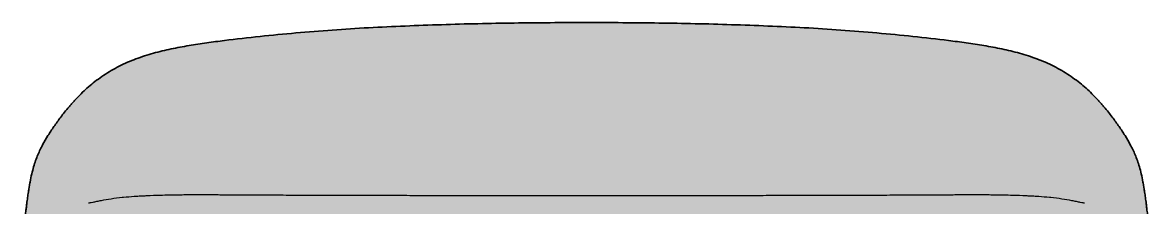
# Model space of a CAD drawing. Header units: millimetres. Extents: x 0 to 4425, y -1688 to 801.
# Drawn here: x 109 to 2552, y 400 to 801 of the extents above; entities that cross this region are included whole.
import ezdxf

# ---------------------------------------------------------------- set-up
doc = ezdxf.new("R2010")
doc.units = ezdxf.units.MM
doc.layers.add('Blocks', color=7, linetype='Continuous')
doc.layers.add('Blocks$Fill', color=7, linetype='Continuous', true_color=0xffffff)
doc.layers.add('Blocks$Inner', color=7, linetype='Continuous', lineweight=25, true_color=0x007f00)
doc.layers.add('Blocks$Outline', color=7, linetype='Continuous', lineweight=35, true_color=0xff3f3f)

# ---------------------------------------------------------------- blocks, each defined once
blk = doc.blocks.new('Margas LC4 Sofa Front')
at = {"layer": 'Blocks$Fill'}
blk.add_hatch(color=256, dxfattribs=at).paths.add_polyline_path([(2451.6, 617.8), (2441.6, 629.2), (2436.3, 635), (2430.7, 640.8), (2424.8, 646.7), (2418.7, 652.6), (2412.2, 658.5), (2405.6, 664.3), (2398.5, 670), (2391.3, 675.7), (2383.8, 681.2), (2376, 686.5), (2368, 691.8), (2359.7, 696.8), (2351.2, 701.6), (2342.5, 706.2), (2333.6, 710.6), (2324.6, 714.6), (2315.4, 718.5), (2306, 722.1), (2296.8, 725.4), (2287.3, 728.6), (2277.8, 731.6), (2268.2, 734.3), (2249.1, 739.3), (2229.7, 743.7), (2210.6, 747.5), (2191.2, 750.9), (2152.8, 756.8), (2037.4, 770.8), (1881, 784.6), (1723.2, 793.3), (1487.2, 799.8), (1330.3, 800.8), (1016.3, 796.2), (858.5, 789.6), (701.1, 778.3), (623.3, 770.8), (507.8, 756.8), (469.4, 750.9), (450, 747.5), (430.9, 743.7), (411.5, 739.3), (392.4, 734.3), (382.8, 731.6), (373.3, 728.6), (363.9, 725.4), (354.6, 722.1), (345.2, 718.5), (336, 714.6), (327, 710.6), (318.1, 706.2), (309.4, 701.6), (300.9, 696.8), (292.6, 691.8), (284.6, 686.5), (276.9, 681.2), (269.4, 675.7), (262.1, 670), (255.1, 664.3), (248.4, 658.5), (242, 652.6), (235.8, 646.7), (230, 640.8), (224.4, 635), (219, 629.2), (209, 617.8), (200, 606.8), (191.6, 596), (183.9, 585.7), (176.8, 575.7), (170.2, 565.9), (163.9, 556.1), (158, 546.3), (155.1, 541.3), (152.4, 536.2), (149.7, 531.1), (147.1, 525.7), (144.5, 520.1), (142, 514.3), (139.5, 508.3), (137.2, 501.9), (135, 495.3), (132.8, 488.3), (130.8, 480.8), (128.8, 473), (126.9, 464.5), (125.1, 455.3), (121.5, 433.9), (118, 408.5), (113.3, 368.2), (110.5, 336.6), (109.4, 316.9), (109, 301.2), (109, 279.3), (109.7, 258.2), (111.5, 230.1), (114, 202.8), (116.9, 177.6), (120.1, 155), (126.5, 117.3), (129.4, 102.2), (132.3, 89.1), (135, 77.9), (138, 66.9), (139.8, 60.7), (141.1, 56.7), (142.5, 52.8), (144, 48.9), (144.8, 47), (145.7, 45.1), (146.2, 44.1), (146.6, 43.2), (147.2, 42.2), (147.7, 41.3), (148.1, 40.7), (148.4, 40.2), (148.8, 39.6), (149.2, 39.1), (149.6, 38.6), (150, 38), (150.4, 37.5), (150.9, 37.1), (151.3, 36.6), (151.6, 36.4), (151.8, 36.2), (152, 35.9), (152.3, 35.7), (152.5, 35.5), (152.8, 35.3), (153.2, 35), (153.6, 34.8), (154, 34.5), (154.4, 34.2), (154.8, 34), (155.2, 33.7), (155.6, 33.5), (156.1, 33.3), (156.5, 33.1), (157, 32.8), (157.5, 32.7), (157.9, 32.5), (158.4, 32.3), (158.9, 32.1), (159.9, 31.8), (160.9, 31.5), (161.9, 31.2), (163, 31), (164.1, 30.8), (165.2, 30.6), (166.2, 30.4), (168.4, 30.1), (170.7, 29.9), (173, 29.7), (176.2, 29.5), (186.3, 29.3), (342.3, 29.1), (352.7, 29.1), (352.8, 29.1), (358.2, 29), (364.3, 29), (410.5, 29), (410.5, 0), (410.5, 0), (490.5, 0), (490.5, 0), (490.5, 29), (1290.3, 29.1), (1290.3, 0), (1290.3, 0), (1370.3, 0), (1370.3, 0), (1370.3, 29.1), (2170.1, 29), (2170.1, 0), (2170.1, 0), (2250.1, 0), (2250.1, 0), (2250.1, 29), (2302.4, 29), (2303, 29), (2307.9, 29.1), (2318.3, 29.1), (2482.1, 29.5), (2484.4, 29.5), (2487.6, 29.7), (2489.9, 29.9), (2492.2, 30.1), (2494.4, 30.4), (2495.5, 30.6), (2496.5, 30.8), (2497.6, 31), (2498.7, 31.2), (2499.7, 31.5), (2500.8, 31.8), (2501.7, 32.1), (2502.2, 32.3), (2502.7, 32.5), (2503.2, 32.7), (2503.6, 32.8), (2504.1, 33.1), (2504.5, 33.3), (2505, 33.5), (2505.4, 33.7), (2505.8, 34), (2506.2, 34.2), (2506.7, 34.5), (2507.1, 34.8), (2507.5, 35), (2507.8, 35.3), (2508.1, 35.5), (2508.3, 35.7), (2508.6, 35.9), (2508.8, 36.2), (2509.1, 36.4), (2509.3, 36.6), (2509.7, 37.1), (2510.2, 37.5), (2510.6, 38), (2511, 38.6), (2511.4, 39.1), (2511.8, 39.6), (2512.2, 40.2), (2512.6, 40.7), (2512.9, 41.3), (2513.5, 42.2), (2514, 43.2), (2514.5, 44.1), (2514.9, 45.1), (2515.8, 47), (2516.6, 48.9), (2518.1, 52.8), (2519.5, 56.7), (2520.8, 60.7), (2522.6, 66.9), (2525.6, 77.9), (2528.3, 89.1), (2531.2, 102.2), (2536, 127.6), (2540.5, 155), (2545.2, 189.9), (2546.6, 202.8), (2549.7, 237.1), (2550.9, 258.2), (2551.6, 279.3), (2551.7, 301.2), (2551.2, 316.9), (2550.1, 336.6), (2547.3, 368.2), (2542.6, 408.5), (2537.6, 443.3), (2535.5, 455.3), (2533.7, 464.5), (2531.8, 473), (2529.9, 480.8), (2527.8, 488.3), (2525.7, 495.3), (2523.4, 501.9), (2521.1, 508.3), (2518.7, 514.3), (2516.1, 520.1), (2513.6, 525.7), (2510.9, 531.1), (2508.2, 536.2), (2505.5, 541.3), (2502.6, 546.3), (2496.7, 556.1), (2490.5, 565.9), (2483.8, 575.7), (2476.7, 585.7), (2469, 596), (2460.6, 606.8)], flags=0)
at = {"layer": 'Blocks$Inner'}
for points, knots in [([(1330.3, 800.8), (1304.2, 800.8), (1278, 800.7), (1251.9, 800.5), (1225.7, 800.4), (1199.6, 800.1), (1173.5, 799.8), (1147.3, 799.4), (1121.1, 798.9), (1094.9, 798.3), (1068.7, 797.8), (1042.4, 797.1), (1016.3, 796.2), (989.9, 795.4), (963.7, 794.4), (937.5, 793.3), (911, 792.2), (884.8, 791), (858.5, 789.6), (832.1, 788.1), (805.8, 786.5), (779.7, 784.6), (753.2, 782.8), (727, 780.6), (701.1, 778.3), (674.8, 776), (648.8, 773.5), (623.3, 770.8), (597, 768), (571.4, 765), (546.2, 761.9), (533.3, 760.3), (520.5, 758.6), (494.9, 755), (482.1, 753), (469.4, 750.9), (456.4, 748.7), (443.6, 746.4), (417.8, 740.9), (405, 737.8), (392.4, 734.3), (379.5, 730.7), (366.9, 726.7), (342, 717.4), (329.8, 712.2), (318.1, 706.2), (306.3, 700.2), (295.1, 693.6), (284.6, 686.5), (274.1, 679.5), (264.3, 672), (255.1, 664.3), (250.5, 660.4), (246.2, 656.5), (242, 652.6), (237.8, 648.7), (233.8, 644.8), (230, 640.8), (228.1, 638.9), (226.2, 636.9), (224.4, 635), (222.5, 633), (220.8, 631.1), (219, 629.2), (217.3, 627.3), (215.6, 625.3), (213.9, 623.4), (212.2, 621.5), (210.6, 619.7), (209, 617.8)], [8853.539644, 8853.539644, 8853.539644, 8853.539644, 8931.956302, 8931.956302, 8931.956302, 9010.491553, 9010.491553, 9010.491553, 9089.240132, 9089.240132, 9089.240132, 9168.299036, 9168.299036, 9168.299036, 9247.765293, 9247.765293, 9247.765293, 9327.85568, 9327.85568, 9327.85568, 9408.76824, 9408.76824, 9408.76824, 9490.791957, 9490.791957, 9490.791957, 9574.277167, 9574.277167, 9574.277167, 9659.946761, 9659.946761, 9659.946761, 9703.917046, 9703.917046, 9748.889825, 9748.889825, 9748.889825, 9795.016621, 9795.016621, 9842.347646, 9842.347646, 9842.347646, 9890.94205, 9890.94205, 9940.440164, 9940.440164, 9940.440164, 9990.457279, 9990.457279, 9990.457279, 10040.301023, 10040.301023, 10040.301023, 10064.895036, 10064.895036, 10064.895036, 10089.197255, 10089.197255, 10089.197255, 10101.22911, 10101.22911, 10101.22911, 10113.176999, 10113.176999, 10113.176999, 10125.037435, 10125.037435, 10125.037435, 10136.807324, 10136.807324, 10136.807324, 10136.807324]), ([(2451.6, 617.8), (2450, 619.7), (2448.4, 621.5), (2446.7, 623.4), (2445, 625.3), (2443.3, 627.3), (2441.6, 629.2), (2439.9, 631.1), (2438.1, 633), (2436.3, 635), (2434.4, 636.9), (2432.6, 638.9), (2430.7, 640.8), (2426.8, 644.8), (2422.8, 648.7), (2418.7, 652.6), (2414.5, 656.5), (2410.1, 660.4), (2405.6, 664.3), (2396.4, 672), (2386.5, 679.5), (2376, 686.5), (2365.5, 693.6), (2354.3, 700.2), (2342.5, 706.2), (2330.8, 712.2), (2318.6, 717.4), (2293.7, 726.7), (2281.1, 730.7), (2268.2, 734.3), (2255.6, 737.8), (2242.8, 740.9), (2217.1, 746.4), (2204.2, 748.7), (2191.2, 750.9), (2178.5, 753), (2165.7, 755), (2140.1, 758.6), (2127.3, 760.3), (2114.4, 761.9), (2089.2, 765), (2063.6, 768), (2037.4, 770.8), (2011.8, 773.5), (1985.9, 776), (1959.5, 778.3), (1933.6, 780.6), (1907.4, 782.8), (1881, 784.6), (1854.8, 786.5), (1828.5, 788.1), (1802.1, 789.6), (1775.9, 791), (1749.6, 792.2), (1723.2, 793.3), (1696.9, 794.4), (1670.7, 795.4), (1644.4, 796.2), (1618.2, 797.1), (1592, 797.8), (1565.7, 798.3), (1539.5, 798.9), (1513.4, 799.4), (1487.2, 799.8), (1461, 800.1), (1434.9, 800.4), (1408.7, 800.5), (1382.6, 800.7), (1356.5, 800.8), (1330.3, 800.8)], [7570.271964, 7570.271964, 7570.271964, 7570.271964, 7582.041853, 7582.041853, 7582.041853, 7593.902289, 7593.902289, 7593.902289, 7605.850178, 7605.850178, 7605.850178, 7617.882033, 7617.882033, 7617.882033, 7642.184252, 7642.184252, 7642.184252, 7666.778265, 7666.778265, 7666.778265, 7716.622009, 7716.622009, 7716.622009, 7766.639124, 7766.639124, 7766.639124, 7816.137238, 7816.137238, 7864.731642, 7864.731642, 7864.731642, 7912.062667, 7912.062667, 7958.189463, 7958.189463, 7958.189463, 8003.162242, 8003.162242, 8047.132527, 8047.132527, 8047.132527, 8132.802121, 8132.802121, 8132.802121, 8216.28733, 8216.28733, 8216.28733, 8298.311048, 8298.311048, 8298.311048, 8379.223608, 8379.223608, 8379.223608, 8459.313995, 8459.313995, 8459.313995, 8538.780252, 8538.780252, 8538.780252, 8617.839156, 8617.839156, 8617.839156, 8696.587735, 8696.587735, 8696.587735, 8775.122986, 8775.122986, 8775.122986, 8853.539644, 8853.539644, 8853.539644, 8853.539644]), ([(209, 617.8), (202.8, 610.4), (197, 603.2), (186.3, 589.1), (181.4, 582.3), (176.8, 575.7), (172.2, 569.1), (168, 562.7), (163.9, 556.1), (159.8, 549.7), (156, 543.1), (152.4, 536.2), (148.8, 529.5), (145.3, 522.2), (142, 514.3), (140.3, 510.4), (138.7, 506.3), (135.7, 497.6), (134.2, 493.1), (132.8, 488.3), (131.4, 483.5), (130.1, 478.4), (128.8, 473), (127.5, 467.5), (126.3, 461.6), (125.1, 455.3), (124.5, 452.1), (123.9, 448.7), (123.3, 445.2), (123.3, 444.9), (123.2, 444.6), (123.1, 444), (123.1, 443.7), (123, 443.3), (122.5, 440.2), (122, 437.1), (121.5, 433.9), (120.9, 429.8), (120.3, 425.8), (119.7, 421.7), (119.1, 417.3), (118.6, 412.9), (118, 408.5)], [10136.807324, 10136.807324, 10136.807324, 10136.807324, 10183.062888, 10183.062888, 10228.218982, 10228.218982, 10228.218982, 10272.739501, 10272.739501, 10272.739501, 10316.906323, 10316.906323, 10316.906323, 10360.671397, 10360.671397, 10360.671397, 10382.206415, 10382.206415, 10403.45665, 10403.45665, 10403.45665, 10424.52003, 10424.52003, 10424.52003, 10445.725921, 10445.725921, 10445.725921, 10456.760582, 10456.760582, 10456.760582, 10457.739962, 10457.739962, 10458.711999, 10458.711999, 10458.711999, 10468.472427, 10468.472427, 10468.472427, 10480.897528, 10480.897528, 10480.897528, 10494.177275, 10494.177275, 10494.177275, 10494.177275]), ([(2542.6, 408.5), (2542.1, 412.9), (2541.5, 417.3), (2540.9, 421.7), (2540.3, 425.8), (2539.7, 429.8), (2539.1, 433.9), (2538.6, 437.1), (2538.1, 440.2), (2537.6, 443.3), (2537.6, 443.7), (2537.5, 444), (2537.4, 444.6), (2537.4, 444.9), (2537.3, 445.2), (2536.7, 448.7), (2536.1, 452.1), (2535.5, 455.3), (2534.3, 461.6), (2533.1, 467.5), (2531.8, 473), (2530.6, 478.4), (2529.2, 483.5), (2527.8, 488.3), (2526.4, 493.1), (2524.9, 497.6), (2521.9, 506.3), (2520.3, 510.4), (2518.7, 514.3), (2515.4, 522.2), (2511.8, 529.5), (2508.2, 536.2), (2504.6, 543.1), (2500.8, 549.7), (2496.7, 556.1), (2492.7, 562.7), (2488.4, 569.1), (2483.8, 575.7), (2479.3, 582.3), (2474.3, 589.1), (2463.6, 603.2), (2457.8, 610.4), (2451.6, 617.8)], [7212.902013, 7212.902013, 7212.902013, 7212.902013, 7226.18176, 7226.18176, 7226.18176, 7238.606861, 7238.606861, 7238.606861, 7248.367289, 7248.367289, 7248.367289, 7249.339326, 7249.339326, 7250.318706, 7250.318706, 7250.318706, 7261.353367, 7261.353367, 7261.353367, 7282.559258, 7282.559258, 7282.559258, 7303.622638, 7303.622638, 7303.622638, 7324.872873, 7324.872873, 7346.407891, 7346.407891, 7346.407891, 7390.172965, 7390.172965, 7390.172965, 7434.339787, 7434.339787, 7434.339787, 7478.860306, 7478.860306, 7478.860306, 7524.0164, 7524.0164, 7570.271964, 7570.271964, 7570.271964, 7570.271964]), ([(495.7, 427.4), (493.2, 427.4), (490.7, 427.4), (488.3, 427.4), (485.8, 427.4), (483.3, 427.4), (480.8, 427.4), (478.3, 427.4), (475.8, 427.4), (473.3, 427.4), (470.8, 427.4), (468.3, 427.4), (465.8, 427.4), (460.9, 427.4), (455.9, 427.3), (450.9, 427.3), (445.9, 427.2), (441, 427.2), (436, 427.1), (433.4, 427.1), (430.6, 427), (427.6, 426.9), (420.6, 426.8), (413.6, 426.6), (406.6, 426.4), (397.1, 426.2), (387.5, 425.8), (378, 425.4), (376.7, 425.3), (375.1, 425.2), (370.3, 425), (367.2, 424.8), (362.5, 424.6), (360.6, 424.4), (355.8, 424.1), (353.3, 424), (342.8, 423.3), (335.1, 422.6), (327.3, 421.9), (326.4, 421.8), (325.6, 421.7), (324.7, 421.6), (316.6, 420.8), (308.6, 419.8), (293.5, 417.6), (286.2, 416.4), (279, 415), (275.7, 414.4), (272.3, 413.7), (266.3, 412.4), (263.5, 411.8), (261, 411.3), (258.5, 410.8), (256.4, 410.4), (253.2, 409.8), (252.2, 409.6), (252, 409.6), (251.9, 409.6), (251.9, 409.6), (251.9, 409.6)], [1698.503335, 1698.503335, 1698.503335, 1698.503335, 1705.953996, 1705.953996, 1705.953996, 1713.42319, 1713.42319, 1713.42319, 1720.902569, 1720.902569, 1720.902569, 1728.384359, 1728.384359, 1728.384359, 1743.327753, 1743.327753, 1743.327753, 1758.206448, 1758.206448, 1758.206448, 1766.610744, 1766.610744, 1766.610744, 1787.620164, 1787.620164, 1787.620164, 1816.292215, 1816.292215, 1816.292215, 1822.540147, 1822.540147, 1833.550151, 1833.550151, 1839.401091, 1839.401091, 1846.316262, 1846.316262, 1867.681045, 1867.681045, 1867.681045, 1870.352934, 1870.352934, 1870.352934, 1895.496379, 1895.496379, 1918.863345, 1918.863345, 1918.863345, 1929.782871, 1929.782871, 1939.994786, 1939.994786, 1939.994786, 1949.699045, 1949.699045, 1960.075173, 1960.075173, 1960.075173, 1961.691986, 1961.691986, 1961.691986, 1961.691986]), ([(553.7, 427.3), (549, 427.3), (544.3, 427.3), (539.5, 427.3), (534.7, 427.3), (529.9, 427.4), (525.1, 427.4), (522.7, 427.4), (520.3, 427.4), (517.8, 427.4), (515.4, 427.4), (512.9, 427.4), (510.5, 427.4), (508, 427.4), (505.6, 427.4), (503.1, 427.4), (500.6, 427.4), (498.2, 427.4), (495.7, 427.4)], [1640.24986, 1640.24986, 1640.24986, 1640.24986, 1654.525687, 1654.525687, 1654.525687, 1669.014806, 1669.014806, 1669.014806, 1676.329831, 1676.329831, 1676.329831, 1683.686116, 1683.686116, 1683.686116, 1691.078935, 1691.078935, 1691.078935, 1698.503335, 1698.503335, 1698.503335, 1698.503335]), ([(1330.3, 425.4), (1312.9, 425.4), (1295.6, 425.4), (1278.2, 425.4), (1260.8, 425.4), (1243.5, 425.4), (1226.1, 425.4), (1208.7, 425.4), (1191.4, 425.4), (1174.1, 425.4), (1165.4, 425.4), (1156.7, 425.4), (1139.4, 425.4), (1130.8, 425.4), (1122.2, 425.4), (1104.9, 425.5), (1087.6, 425.5), (1070.4, 425.6), (1061.7, 425.6), (1053.1, 425.6), (1035.8, 425.7), (1027.1, 425.7), (1018.5, 425.7), (1008.7, 425.8), (998.4, 425.8), (987.7, 425.8), (981.2, 425.8), (974.2, 425.8), (966.8, 425.8), (949.6, 425.9), (932.5, 425.9), (915.4, 425.9), (906.9, 425.9), (898.3, 425.9), (881.3, 425.9), (872.8, 425.9), (864.4, 425.9), (855.8, 426), (847.4, 426), (830.4, 426.1), (822, 426.1), (813.6, 426.1), (796.7, 426.2), (779.6, 426.2), (762.8, 426.3), (754.4, 426.3), (745.9, 426.3), (728.9, 426.4), (720.5, 426.4), (712, 426.4), (703.5, 426.5), (694.9, 426.5), (677.8, 426.6), (669.2, 426.6), (660.6, 426.7), (652, 426.7), (643.3, 426.8), (634.6, 426.8), (625.9, 426.9), (617.1, 426.9), (608.3, 427), (603.8, 427), (599.4, 427), (594.9, 427.1), (590.4, 427.1), (585.9, 427.1), (581.4, 427.1), (579.1, 427.1), (576.8, 427.2), (574.5, 427.2), (572.2, 427.2), (570, 427.2), (567.7, 427.2), (565.4, 427.2), (563, 427.2), (560.7, 427.2), (558.4, 427.2), (556.1, 427.3), (553.7, 427.3)], [849.251667, 849.251667, 849.251667, 849.251667, 901.376902, 901.376902, 901.376902, 953.519116, 953.519116, 953.519116, 1005.676733, 1005.676733, 1005.676733, 1031.739077, 1031.739077, 1057.774478, 1057.774478, 1057.774478, 1109.807848, 1109.807848, 1109.807848, 1135.85507, 1135.85507, 1161.919507, 1161.919507, 1161.919507, 1192.938541, 1192.938541, 1192.938541, 1214.037381, 1214.037381, 1214.037381, 1266.156896, 1266.156896, 1266.156896, 1292.243352, 1292.243352, 1318.410738, 1318.410738, 1318.410738, 1344.649447, 1344.649447, 1370.973417, 1370.973417, 1370.973417, 1423.920491, 1423.920491, 1423.920491, 1450.50105, 1450.50105, 1477.199757, 1477.199757, 1477.199757, 1504.000641, 1504.000641, 1530.911705, 1530.911705, 1530.911705, 1557.892634, 1557.892634, 1557.892634, 1584.992445, 1584.992445, 1584.992445, 1598.619373, 1598.619373, 1598.619373, 1612.340832, 1612.340832, 1612.340832, 1619.250645, 1619.250645, 1619.250645, 1626.201207, 1626.201207, 1626.201207, 1633.198795, 1633.198795, 1633.198795, 1640.24986, 1640.24986, 1640.24986, 1640.24986]), ([(2106.9, 427.3), (2104.6, 427.3), (2102.2, 427.2), (2099.9, 427.2), (2097.6, 427.2), (2095.3, 427.2), (2093, 427.2), (2090.7, 427.2), (2088.4, 427.2), (2086.1, 427.2), (2083.8, 427.2), (2081.5, 427.1), (2079.2, 427.1), (2074.7, 427.1), (2070.2, 427.1), (2065.7, 427.1), (2061.3, 427), (2056.8, 427), (2052.4, 427), (2043.5, 426.9), (2034.7, 426.9), (2026, 426.8), (2017.3, 426.8), (2008.6, 426.7), (2000, 426.7), (1991.4, 426.6), (1982.8, 426.6), (1965.7, 426.5), (1957.2, 426.5), (1948.6, 426.4), (1940.2, 426.4), (1931.7, 426.4), (1914.7, 426.3), (1906.3, 426.3), (1897.8, 426.3), (1881, 426.2), (1863.9, 426.2), (1847.1, 426.1), (1838.6, 426.1), (1830.2, 426.1), (1813.2, 426), (1804.8, 426), (1796.3, 425.9), (1787.8, 425.9), (1779.3, 425.9), (1762.3, 425.9), (1753.7, 425.9), (1745.2, 425.9), (1728.1, 425.9), (1711, 425.9), (1693.8, 425.8), (1686.4, 425.8), (1679.4, 425.8), (1672.9, 425.8), (1662.2, 425.8), (1651.9, 425.8), (1642.1, 425.7), (1633.5, 425.7), (1624.8, 425.7), (1607.6, 425.6), (1598.9, 425.6), (1590.3, 425.6), (1573, 425.5), (1555.7, 425.5), (1538.5, 425.4), (1529.8, 425.4), (1521.2, 425.4), (1503.9, 425.4), (1495.2, 425.4), (1486.6, 425.4), (1469.2, 425.4), (1451.9, 425.4), (1434.5, 425.4), (1417.1, 425.4), (1399.8, 425.4), (1382.4, 425.4), (1365.1, 425.4), (1347.7, 425.4), (1330.3, 425.4)], [58.253474, 58.253474, 58.253474, 58.253474, 65.30454, 65.30454, 65.30454, 72.302128, 72.302128, 72.302128, 79.252689, 79.252689, 79.252689, 86.162502, 86.162502, 86.162502, 99.883962, 99.883962, 99.883962, 113.510889, 113.510889, 113.510889, 140.6107, 140.6107, 140.6107, 167.59163, 167.59163, 167.59163, 194.502693, 194.502693, 221.303577, 221.303577, 221.303577, 248.002285, 248.002285, 274.582844, 274.582844, 274.582844, 327.529918, 327.529918, 327.529918, 353.853888, 353.853888, 380.092597, 380.092597, 380.092597, 406.259983, 406.259983, 432.346439, 432.346439, 432.346439, 484.465953, 484.465953, 484.465953, 505.564794, 505.564794, 505.564794, 536.583828, 536.583828, 536.583828, 562.648264, 562.648264, 588.695487, 588.695487, 588.695487, 640.728857, 640.728857, 640.728857, 666.764258, 666.764258, 692.826601, 692.826601, 692.826601, 744.984219, 744.984219, 744.984219, 797.126433, 797.126433, 797.126433, 849.251667, 849.251667, 849.251667, 849.251667]), ([(2164.9, 427.4), (2162.4, 427.4), (2160, 427.4), (2157.5, 427.4), (2155, 427.4), (2152.6, 427.4), (2150.1, 427.4), (2147.7, 427.4), (2145.2, 427.4), (2142.8, 427.4), (2140.4, 427.4), (2137.9, 427.4), (2135.5, 427.4), (2130.7, 427.4), (2125.9, 427.3), (2121.1, 427.3), (2116.4, 427.3), (2111.6, 427.3), (2106.9, 427.3)], [0, 0, 0, 0, 7.4244, 7.4244, 7.4244, 14.817219, 14.817219, 14.817219, 22.173504, 22.173504, 22.173504, 29.488529, 29.488529, 29.488529, 43.977648, 43.977648, 43.977648, 58.253474, 58.253474, 58.253474, 58.253474]), ([(2408.7, 409.6), (2408.7, 409.6), (2408.7, 409.6), (2408.6, 409.6), (2408.4, 409.6), (2407.5, 409.8), (2404.2, 410.4), (2402.1, 410.8), (2399.7, 411.3), (2397.2, 411.8), (2394.3, 412.4), (2388.3, 413.7), (2385, 414.4), (2381.6, 415), (2374.5, 416.4), (2367.1, 417.6), (2352, 419.8), (2344, 420.8), (2335.9, 421.6), (2335.1, 421.7), (2334.2, 421.8), (2333.3, 421.9), (2325.6, 422.6), (2317.8, 423.3), (2307.3, 424), (2304.8, 424.1), (2300, 424.4), (2298.1, 424.6), (2293.4, 424.8), (2290.3, 425), (2285.5, 425.2), (2284, 425.3), (2282.6, 425.4), (2273.1, 425.8), (2263.5, 426.2), (2254, 426.4), (2247, 426.6), (2240, 426.8), (2233, 426.9), (2230, 427), (2227.2, 427.1), (2224.6, 427.1), (2219.6, 427.2), (2214.7, 427.2), (2209.7, 427.3), (2204.7, 427.3), (2199.8, 427.4), (2194.8, 427.4), (2192.3, 427.4), (2189.8, 427.4), (2187.3, 427.4), (2184.8, 427.4), (2182.3, 427.4), (2179.8, 427.4), (2177.3, 427.4), (2174.8, 427.4), (2172.4, 427.4), (2169.9, 427.4), (2167.4, 427.4), (2164.9, 427.4)], [-263.188651, -263.188651, -263.188651, -263.188651, -261.571838, -261.571838, -261.571838, -251.19571, -251.19571, -241.491451, -241.491451, -241.491451, -231.279536, -231.279536, -220.360011, -220.360011, -220.360011, -196.993045, -196.993045, -171.8496, -171.8496, -171.8496, -169.17771, -169.17771, -169.17771, -147.812927, -147.812927, -140.897756, -140.897756, -135.046817, -135.046817, -124.036812, -124.036812, -117.78888, -117.78888, -117.78888, -89.11683, -89.11683, -89.11683, -68.107409, -68.107409, -68.107409, -59.703113, -59.703113, -59.703113, -44.824418, -44.824418, -44.824418, -29.881024, -29.881024, -29.881024, -22.399234, -22.399234, -22.399234, -14.919855, -14.919855, -14.919855, -7.450662, -7.450662, -7.450662, 0, 0, 0, 0]), ([(118, 408.5), (117.6, 405.3), (117.2, 402.1), (116.8, 398.9), (116.6, 397.5), (116.4, 396.1), (116.3, 394.8), (115.8, 390.6), (115.3, 386.3), (114.8, 381.9), (114.7, 381.7), (114.7, 381.4), (114.7, 381.2), (114.2, 376.9), (113.7, 372.5), (113.3, 368.2), (112.9, 364.1), (112.5, 360.1), (112.1, 356), (111.5, 349.6), (110.9, 343), (110.5, 336.6), (110.5, 335.9), (110.4, 335.3), (110.4, 334.7), (110, 328.7), (109.7, 322.9), (109.4, 316.9), (109.2, 311.6), (109.1, 306.5), (109, 301.2), (108.9, 296.3), (108.9, 291.4), (108.9, 286.5), (108.9, 284.1), (108.9, 281.7), (109, 279.3), (109, 277), (109.1, 274.6), (109.2, 272.2), (109.2, 269.9), (109.3, 267.5), (109.4, 265.2), (109.5, 262.8), (109.6, 260.5), (109.7, 258.2)], [10494.177275, 10494.177275, 10494.177275, 10494.177275, 10503.875675, 10503.875675, 10503.875675, 10507.985138, 10507.985138, 10507.985138, 10521.015667, 10521.015667, 10521.015667, 10521.739076, 10521.739076, 10521.739076, 10534.889553, 10534.889553, 10534.889553, 10547.090434, 10547.090434, 10547.090434, 10566.643748, 10566.643748, 10566.643748, 10568.457468, 10568.457468, 10568.457468, 10586.359978, 10586.359978, 10586.359978, 10602.223004, 10602.223004, 10602.223004, 10617.102478, 10617.102478, 10617.102478, 10624.336909, 10624.336909, 10624.336909, 10631.498605, 10631.498605, 10631.498605, 10638.625522, 10638.625522, 10638.625522, 10645.750334, 10645.750334, 10645.750334, 10645.750334]), ([(2550.9, 258.2), (2551, 260.5), (2551.1, 262.8), (2551.2, 265.2), (2551.3, 267.5), (2551.4, 269.9), (2551.5, 272.2), (2551.5, 274.6), (2551.6, 277), (2551.6, 279.3), (2551.7, 281.7), (2551.7, 284.1), (2551.7, 286.5), (2551.8, 291.4), (2551.7, 296.3), (2551.7, 301.2), (2551.6, 306.5), (2551.4, 311.6), (2551.2, 316.9), (2551, 322.9), (2550.6, 328.7), (2550.2, 334.7), (2550.2, 335.3), (2550.2, 335.9), (2550.1, 336.6), (2549.7, 343), (2549.1, 349.6), (2548.5, 356), (2548.2, 360.1), (2547.8, 364.1), (2547.3, 368.2), (2546.9, 372.5), (2546.4, 376.9), (2545.9, 381.2), (2545.9, 381.4), (2545.9, 381.7), (2545.9, 381.9), (2545.4, 386.3), (2544.8, 390.6), (2544.3, 394.8), (2544.2, 396.1), (2544, 397.5), (2543.8, 398.9), (2543.4, 402.1), (2543, 405.3), (2542.6, 408.5)], [7061.328954, 7061.328954, 7061.328954, 7061.328954, 7068.453766, 7068.453766, 7068.453766, 7075.580683, 7075.580683, 7075.580683, 7082.742379, 7082.742379, 7082.742379, 7089.97681, 7089.97681, 7089.97681, 7104.856284, 7104.856284, 7104.856284, 7120.71931, 7120.71931, 7120.71931, 7138.621819, 7138.621819, 7138.621819, 7140.43554, 7140.43554, 7140.43554, 7159.988854, 7159.988854, 7159.988854, 7172.189735, 7172.189735, 7172.189735, 7185.340212, 7185.340212, 7185.340212, 7186.063621, 7186.063621, 7186.063621, 7199.09415, 7199.09415, 7199.09415, 7203.203613, 7203.203613, 7203.203613, 7212.902013, 7212.902013, 7212.902013, 7212.902013])]:
    blk.add_open_spline(points, degree=3, knots=knots, dxfattribs=at)
at = {"layer": 'Blocks$Outline'}
for points, knots in [([(1330.3, 800.8), (1304.2, 800.8), (1278, 800.7), (1251.9, 800.5), (1225.7, 800.4), (1199.6, 800.1), (1173.5, 799.8), (1147.3, 799.4), (1121.1, 798.9), (1094.9, 798.3), (1068.7, 797.8), (1042.4, 797.1), (1016.3, 796.2), (989.9, 795.4), (963.7, 794.4), (937.5, 793.3), (911, 792.2), (884.8, 791), (858.5, 789.6), (832.1, 788.1), (805.8, 786.5), (779.7, 784.6), (753.2, 782.8), (727, 780.6), (701.1, 778.3), (674.8, 776), (648.8, 773.5), (623.3, 770.8), (597, 768), (571.4, 765), (546.2, 761.9), (533.3, 760.3), (520.5, 758.6), (494.9, 755), (482.1, 753), (469.4, 750.9), (456.4, 748.7), (443.6, 746.4), (417.8, 740.9), (405, 737.8), (392.4, 734.3), (379.5, 730.7), (366.9, 726.7), (342, 717.4), (329.8, 712.2), (318.1, 706.2), (306.3, 700.2), (295.1, 693.6), (284.6, 686.5), (274.1, 679.5), (264.3, 672), (255.1, 664.3), (250.5, 660.4), (246.2, 656.5), (242, 652.6), (237.8, 648.7), (233.8, 644.8), (230, 640.8), (228.1, 638.9), (226.2, 636.9), (224.4, 635), (222.5, 633), (220.8, 631.1), (219, 629.2), (217.3, 627.3), (215.6, 625.3), (213.9, 623.4), (212.2, 621.5), (210.6, 619.7), (209, 617.8)], [2249.06306, 2249.06306, 2249.06306, 2249.06306, 2327.479719, 2327.479719, 2327.479719, 2406.014969, 2406.014969, 2406.014969, 2484.763548, 2484.763548, 2484.763548, 2563.822452, 2563.822452, 2563.822452, 2643.288709, 2643.288709, 2643.288709, 2723.379097, 2723.379097, 2723.379097, 2804.291656, 2804.291656, 2804.291656, 2886.315374, 2886.315374, 2886.315374, 2969.800584, 2969.800584, 2969.800584, 3055.470177, 3055.470177, 3055.470177, 3099.440463, 3099.440463, 3144.413241, 3144.413241, 3144.413241, 3190.540038, 3190.540038, 3237.871062, 3237.871062, 3237.871062, 3286.465466, 3286.465466, 3335.96358, 3335.96358, 3335.96358, 3385.980695, 3385.980695, 3385.980695, 3435.824439, 3435.824439, 3435.824439, 3460.418453, 3460.418453, 3460.418453, 3484.720671, 3484.720671, 3484.720671, 3496.752526, 3496.752526, 3496.752526, 3508.700415, 3508.700415, 3508.700415, 3520.560852, 3520.560852, 3520.560852, 3532.330741, 3532.330741, 3532.330741, 3532.330741]), ([(2451.6, 617.8), (2450, 619.7), (2448.4, 621.5), (2446.7, 623.4), (2445, 625.3), (2443.3, 627.3), (2441.6, 629.2), (2439.9, 631.1), (2438.1, 633), (2436.3, 635), (2434.4, 636.9), (2432.6, 638.9), (2430.7, 640.8), (2426.8, 644.8), (2422.8, 648.7), (2418.7, 652.6), (2414.5, 656.5), (2410.1, 660.4), (2405.6, 664.3), (2396.4, 672), (2386.5, 679.5), (2376, 686.5), (2365.5, 693.6), (2354.3, 700.2), (2342.5, 706.2), (2330.8, 712.2), (2318.6, 717.4), (2293.7, 726.7), (2281.1, 730.7), (2268.2, 734.3), (2255.6, 737.8), (2242.8, 740.9), (2217.1, 746.4), (2204.2, 748.7), (2191.2, 750.9), (2178.5, 753), (2165.7, 755), (2140.1, 758.6), (2127.3, 760.3), (2114.4, 761.9), (2089.2, 765), (2063.6, 768), (2037.4, 770.8), (2011.8, 773.5), (1985.9, 776), (1959.5, 778.3), (1933.6, 780.6), (1907.4, 782.8), (1881, 784.6), (1854.8, 786.5), (1828.5, 788.1), (1802.1, 789.6), (1775.9, 791), (1749.6, 792.2), (1723.2, 793.3), (1696.9, 794.4), (1670.7, 795.4), (1644.4, 796.2), (1618.2, 797.1), (1592, 797.8), (1565.7, 798.3), (1539.5, 798.9), (1513.4, 799.4), (1487.2, 799.8), (1461, 800.1), (1434.9, 800.4), (1408.7, 800.5), (1382.6, 800.7), (1356.5, 800.8), (1330.3, 800.8)], [965.79538, 965.79538, 965.79538, 965.79538, 977.565269, 977.565269, 977.565269, 989.425705, 989.425705, 989.425705, 1001.373594, 1001.373594, 1001.373594, 1013.405449, 1013.405449, 1013.405449, 1037.707668, 1037.707668, 1037.707668, 1062.301682, 1062.301682, 1062.301682, 1112.145425, 1112.145425, 1112.145425, 1162.16254, 1162.16254, 1162.16254, 1211.660654, 1211.660654, 1260.255059, 1260.255059, 1260.255059, 1307.586083, 1307.586083, 1353.712879, 1353.712879, 1353.712879, 1398.685658, 1398.685658, 1442.655944, 1442.655944, 1442.655944, 1528.325537, 1528.325537, 1528.325537, 1611.810747, 1611.810747, 1611.810747, 1693.834464, 1693.834464, 1693.834464, 1774.747024, 1774.747024, 1774.747024, 1854.837411, 1854.837411, 1854.837411, 1934.303668, 1934.303668, 1934.303668, 2013.362572, 2013.362572, 2013.362572, 2092.111151, 2092.111151, 2092.111151, 2170.646402, 2170.646402, 2170.646402, 2249.06306, 2249.06306, 2249.06306, 2249.06306]), ([(209, 617.8), (202.8, 610.4), (197, 603.2), (186.3, 589.1), (181.4, 582.3), (176.8, 575.7), (172.2, 569.1), (168, 562.7), (163.9, 556.1), (159.8, 549.7), (156, 543.1), (152.4, 536.2), (148.8, 529.5), (145.3, 522.2), (142, 514.3), (140.3, 510.4), (138.7, 506.3), (135.7, 497.6), (134.2, 493.1), (132.8, 488.3), (131.4, 483.5), (130.1, 478.4), (128.8, 473), (127.5, 467.5), (126.3, 461.6), (125.1, 455.3), (124.5, 452.1), (123.9, 448.7), (123.3, 445.2), (123.3, 444.9), (123.2, 444.6), (123.1, 444), (123.1, 443.7), (123, 443.3), (122.5, 440.2), (122, 437.1), (121.5, 433.9), (120.9, 429.8), (120.3, 425.8), (119.7, 421.7), (119.1, 417.3), (118.6, 412.9), (118, 408.5)], [3532.330741, 3532.330741, 3532.330741, 3532.330741, 3578.586305, 3578.586305, 3623.742398, 3623.742398, 3623.742398, 3668.262917, 3668.262917, 3668.262917, 3712.429739, 3712.429739, 3712.429739, 3756.194813, 3756.194813, 3756.194813, 3777.729831, 3777.729831, 3798.980066, 3798.980066, 3798.980066, 3820.043446, 3820.043446, 3820.043446, 3841.249338, 3841.249338, 3841.249338, 3852.283999, 3852.283999, 3852.283999, 3853.263378, 3853.263378, 3854.235415, 3854.235415, 3854.235415, 3863.995843, 3863.995843, 3863.995843, 3876.420944, 3876.420944, 3876.420944, 3889.700691, 3889.700691, 3889.700691, 3889.700691]), ([(2542.6, 408.5), (2542.1, 412.9), (2541.5, 417.3), (2540.9, 421.7), (2540.3, 425.8), (2539.7, 429.8), (2539.1, 433.9), (2538.6, 437.1), (2538.1, 440.2), (2537.6, 443.3), (2537.6, 443.7), (2537.5, 444), (2537.4, 444.6), (2537.4, 444.9), (2537.3, 445.2), (2536.7, 448.7), (2536.1, 452.1), (2535.5, 455.3), (2534.3, 461.6), (2533.1, 467.5), (2531.8, 473), (2530.6, 478.4), (2529.2, 483.5), (2527.8, 488.3), (2526.4, 493.1), (2524.9, 497.6), (2521.9, 506.3), (2520.3, 510.4), (2518.7, 514.3), (2515.4, 522.2), (2511.8, 529.5), (2508.2, 536.2), (2504.6, 543.1), (2500.8, 549.7), (2496.7, 556.1), (2492.7, 562.7), (2488.4, 569.1), (2483.8, 575.7), (2479.3, 582.3), (2474.3, 589.1), (2463.6, 603.2), (2457.8, 610.4), (2451.6, 617.8)], [608.425429, 608.425429, 608.425429, 608.425429, 621.705176, 621.705176, 621.705176, 634.130277, 634.130277, 634.130277, 643.890705, 643.890705, 643.890705, 644.862742, 644.862742, 645.842122, 645.842122, 645.842122, 656.876783, 656.876783, 656.876783, 678.082674, 678.082674, 678.082674, 699.146054, 699.146054, 699.146054, 720.396289, 720.396289, 741.931308, 741.931308, 741.931308, 785.696382, 785.696382, 785.696382, 829.863203, 829.863203, 829.863203, 874.383722, 874.383722, 874.383722, 919.539816, 919.539816, 965.79538, 965.79538, 965.79538, 965.79538]), ([(118, 408.5), (117.6, 405.3), (117.2, 402.1), (116.8, 398.9), (116.6, 397.5), (116.4, 396.1), (116.3, 394.8), (115.8, 390.6), (115.3, 386.3), (114.8, 381.9), (114.7, 381.7), (114.7, 381.4), (114.7, 381.2), (114.2, 376.9), (113.7, 372.5), (113.3, 368.2), (112.9, 364.1), (112.5, 360.1), (112.1, 356), (111.5, 349.6), (110.9, 343), (110.5, 336.6), (110.5, 335.9), (110.4, 335.3), (110.4, 334.7), (110, 328.7), (109.7, 322.9), (109.4, 316.9), (109.2, 311.6), (109.1, 306.5), (109, 301.2), (108.9, 296.3), (108.9, 291.4), (108.9, 286.5), (108.9, 284.1), (108.9, 281.7), (109, 279.3), (109, 277), (109.1, 274.6), (109.2, 272.2), (109.2, 269.9), (109.3, 267.5), (109.4, 265.2), (109.5, 262.8), (109.6, 260.5), (109.7, 258.2)], [3889.700691, 3889.700691, 3889.700691, 3889.700691, 3899.399091, 3899.399091, 3899.399091, 3903.508554, 3903.508554, 3903.508554, 3916.539083, 3916.539083, 3916.539083, 3917.262492, 3917.262492, 3917.262492, 3930.412969, 3930.412969, 3930.412969, 3942.613851, 3942.613851, 3942.613851, 3962.167164, 3962.167164, 3962.167164, 3963.980885, 3963.980885, 3963.980885, 3981.883394, 3981.883394, 3981.883394, 3997.74642, 3997.74642, 3997.74642, 4012.625894, 4012.625894, 4012.625894, 4019.860326, 4019.860326, 4019.860326, 4027.022021, 4027.022021, 4027.022021, 4034.148938, 4034.148938, 4034.148938, 4041.27375, 4041.27375, 4041.27375, 4041.27375]), ([(2550.9, 258.2), (2551, 260.5), (2551.1, 262.8), (2551.2, 265.2), (2551.3, 267.5), (2551.4, 269.9), (2551.5, 272.2), (2551.5, 274.6), (2551.6, 277), (2551.6, 279.3), (2551.7, 281.7), (2551.7, 284.1), (2551.7, 286.5), (2551.8, 291.4), (2551.7, 296.3), (2551.7, 301.2), (2551.6, 306.5), (2551.4, 311.6), (2551.2, 316.9), (2551, 322.9), (2550.6, 328.7), (2550.2, 334.7), (2550.2, 335.3), (2550.2, 335.9), (2550.1, 336.6), (2549.7, 343), (2549.1, 349.6), (2548.5, 356), (2548.2, 360.1), (2547.8, 364.1), (2547.3, 368.2), (2546.9, 372.5), (2546.4, 376.9), (2545.9, 381.2), (2545.9, 381.4), (2545.9, 381.7), (2545.9, 381.9), (2545.4, 386.3), (2544.8, 390.6), (2544.3, 394.8), (2544.2, 396.1), (2544, 397.5), (2543.8, 398.9), (2543.4, 402.1), (2543, 405.3), (2542.6, 408.5)], [456.85237, 456.85237, 456.85237, 456.85237, 463.977183, 463.977183, 463.977183, 471.104099, 471.104099, 471.104099, 478.265795, 478.265795, 478.265795, 485.500227, 485.500227, 485.500227, 500.3797, 500.3797, 500.3797, 516.242726, 516.242726, 516.242726, 534.145236, 534.145236, 534.145236, 535.958956, 535.958956, 535.958956, 555.51227, 555.51227, 555.51227, 567.713151, 567.713151, 567.713151, 580.863628, 580.863628, 580.863628, 581.587037, 581.587037, 581.587037, 594.617566, 594.617566, 594.617566, 598.727029, 598.727029, 598.727029, 608.425429, 608.425429, 608.425429, 608.425429])]:
    blk.add_open_spline(points, degree=3, knots=knots, dxfattribs=at)

msp = doc.modelspace()

# ---------------------------------------------------------------- block references
at = {"layer": 'Blocks'}
msp.add_blockref('Margas LC4 Sofa Front', (0, 0), dxfattribs=at)

doc.saveas('drawing.dxf')
